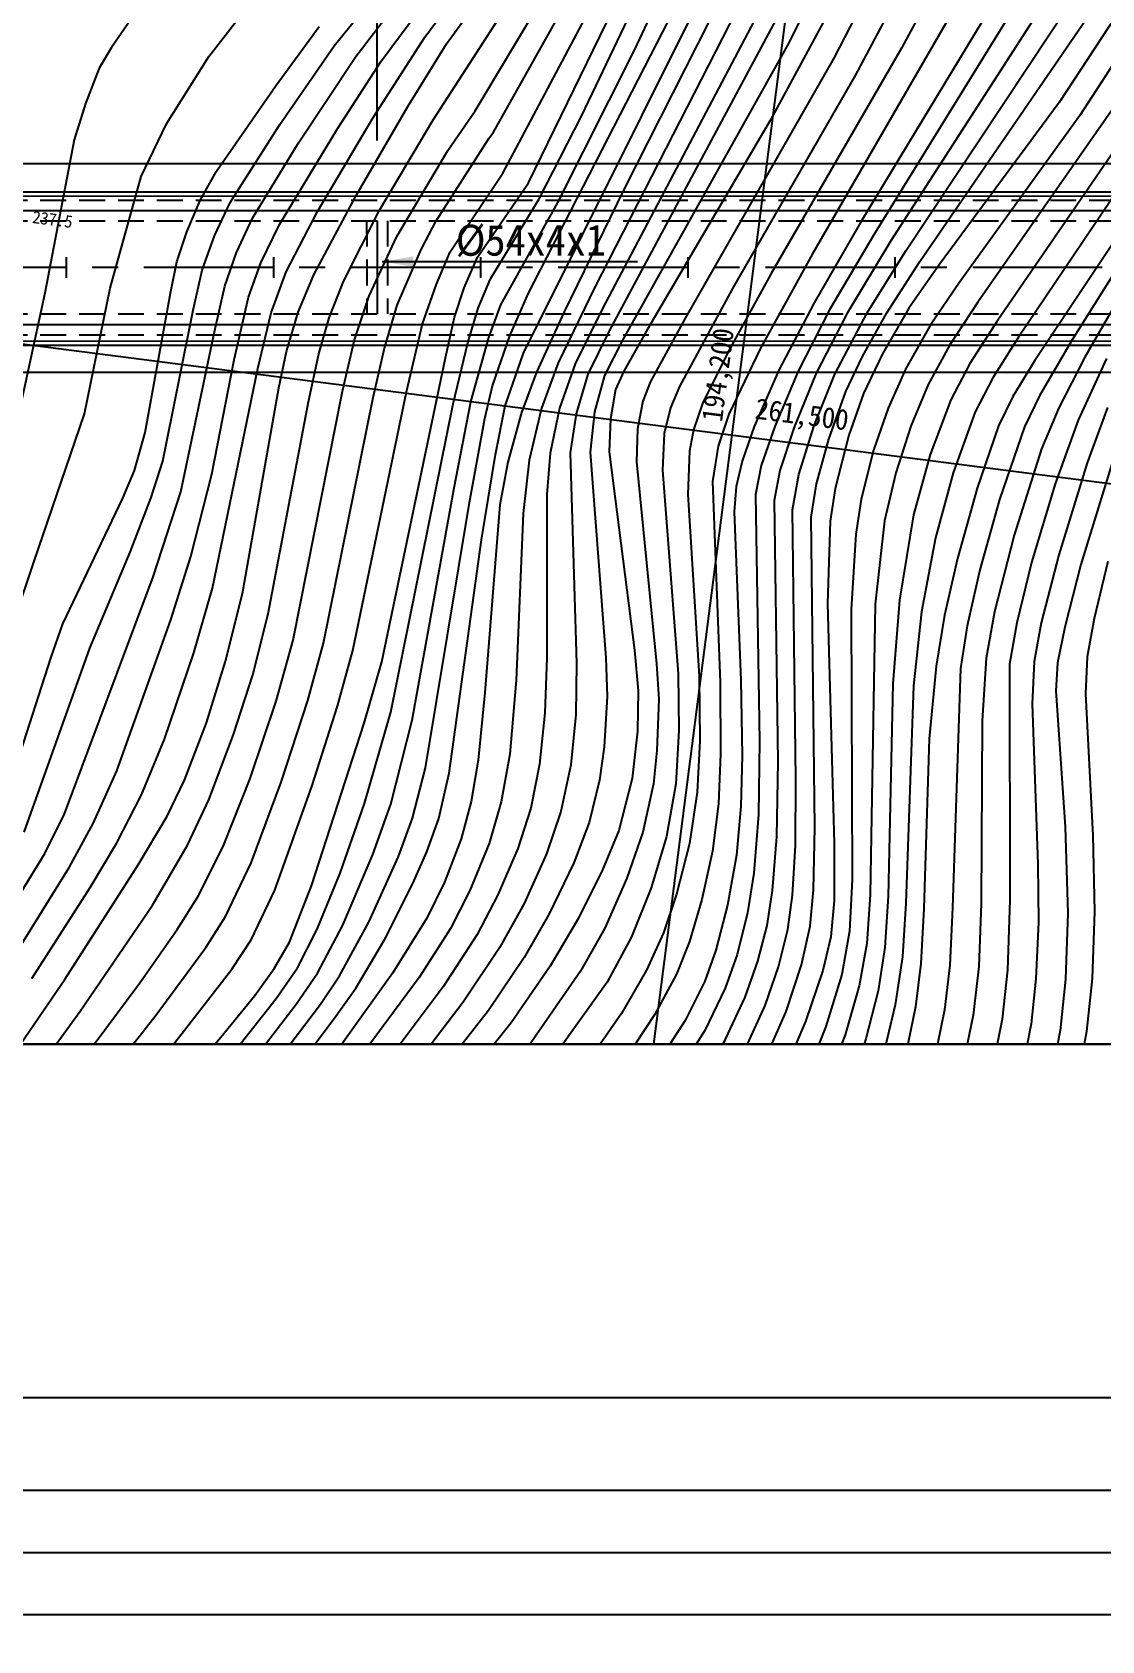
# Model space of a CAD drawing. Header units: millimetres. Extents: x 5094 to 5890, y 1103 to 1807.
# Drawn here: x 5695.9 to 5799.2, y 1338.4 to 1493.7 of the extents above; entities that cross this region are included whole.
import ezdxf
from ezdxf.enums import TextEntityAlignment as Align
from ezdxf.xclip import XClip

# ---------------------------------------------------------------- set-up
doc = ezdxf.new("R2010")
doc.units = ezdxf.units.MM
doc.header["$LTSCALE"] = 10
doc.header["$MEASUREMENT"] = 0
doc.header["$XCLIPFRAME"] = 2
doc.linetypes.add('CENTER', pattern=[2, 1.25, -0.25, 0.25, -0.25])
doc.linetypes.add('HIDDEN', pattern=[0.375, 0.25, -0.125])
for name, color, linetype in [('TT-TABL-LIN1', 4, 'Continuous'), ('TT-TABL-LIN2', 1, 'Continuous'), ('TZ-BASE', 253, 'Continuous'), ('TZ-CABL', 4, 'Continuous')]:
    doc.layers.add(name, color=color, linetype=linetype)
doc.layers.add('TX-PAPR', color=2, linetype='Continuous', plot=False)
doc.styles.add('HANA', font='GulimChe.ttf')
doc.styles.get("Standard").update_dxf_attribs({"font": 'GulimChe.ttf'})
doc.linetypes.add('ZIGZAG', pattern='A,0.0001,-0.2,[131,ltypeshp.shx,S=0.2,R=0,X=-0.2,Y=0],-0.4,[131,ltypeshp.shx,S=0.2,R=180,X=0.2,Y=0],-0.2', length=0.8001)
doc.dimstyles.get("Standard").update_dxf_attribs({"dimtxt": 0.18, "dimasz": 0.18, "dimexe": 0.18, "dimexo": 0.0625, "dimgap": 0.09, "dimtad": 0, "dimtih": 1, "dimtoh": 1, "dimdec": 4, "dimzin": 0, "dimdsep": 46, "dimtxsty": 'Standard', "dimcen": 0.09, "dimadec": 0, "dimazin": 0, "dimtfac": 1, "dimtdec": 4, "dimtofl": 0, "dimtmove": 0, "dimatfit": 3, "dimfxl": 0, "dimtolj": 1, "dimtzin": 0, "dimarcsym": 0})

# ---------------------------------------------------------------- blocks, each defined once
blk = doc.blocks.new('JD-GGKLGFKGFK34FGKL')
at = {"layer": 'TZ-BASE'}
for p, q in [((563.87, -175), (609.2, 177.81)), ((80, 48.6), (700, -31.07)), ((608.57, 29.93, 211), (592.05, 1.32, 211)), ((612.29, 30.13, 210), (596.77, 4.5, 210)), ((614.69, 30.27, 209), (597.96, 3.15, 209)), ((605.24, 29.74, 212), (600.63, 21.15, 212)), ((564.15, -8.27, 221), (582.45, 28.48, 221)), ((564.62, 8.16, 225), (574.29, 28.03, 225)), ((569.75, 14.59, 224), (576.2, 28.13, 224)), ((586.71, 28.72, 219), (571.02, -1.9, 219)), ((591.2, 28.96, 217), (572.42, -6.11, 217)), ((584.48, 28.59, 220), (573.84, 7.53, 220)), ((574.88, 21.03, 223), (578.25, 28.25, 223)), ((593.43, 29.09, 216), (589.59, 21.38, 216)), ((598.12, 28.05, 214), (594.11, 20.19, 214)), ((616.21, 28.35, 208), (599.6, 2.55, 208)), ((545.88, 21.38, 234), (550.16, 26.69, 234)), ((547.94, 20.35, 233), (552.94, 26.85, 233)), ((550.39, 19.92, 232), (555.67, 27, 232)), ((554.61, 22.23, 231), (558.22, 27.14, 231)), ((555.43, 14.26, 229), (563.94, 27.46, 229)), ((556.71, 21.58, 230), (560.84, 27.28, 230)), ((559.49, 15.11, 228), (566.94, 27.62, 228)), ((561.25, 13.06, 227), (569.48, 27.76, 227)), ((563.44, 11.5, 226), (572.14, 27.91, 226)), ((564.62, -2.5, 222), (580.02, 27.46, 222)), ((601.07, 27.82, 213), (596.16, 18.53, 213)), ((601.03, 1.61, 207), (618.14, 27.38, 207)), ((526.87, 24.86, 237), (524.36, 21.23, 237)), ((533.77, 20.35, 236), (538.14, 26.03, 236)), ((587.71, 26.28, 218), (571.72, -4.04, 218)), ((602.41, 0.58, 206), (619.93, 26.15, 206)), ((593.29, 24.05, 215), (587.94, 14.18, 215)), ((621.32, 24.24, 205), (615.86, 15.91, 205)), ((540.21, 17.48, 235), (544.41, 23.25, 235)), ((549.64, 14.47, 231), (554.61, 22.23, 231)), ((524.36, 21.23, 237), (523.19, 19.22, 237)), ((529.69, 13.85, 236), (533.77, 20.35, 236)), ((540.63, 13.79, 234), (545.88, 21.38, 234)), ((542.41, 12.01, 233), (547.94, 20.35, 233)), ((552.97, 15.53, 230), (556.71, 21.58, 230)), ((567.44, 6.27, 223), (574.88, 21.03, 223)), ((589.59, 21.38, 216), (573.71, -7.03, 216)), ((600.63, 21.15, 212), (588.06, -0.6, 212)), ((621.83, 20.8, 204), (617.83, 14.65, 204)), ((523.19, 19.22, 237), (521.86, 15.83, 237)), ((546.21, 13.44, 232), (550.39, 19.92, 232)), ((594.11, 20.19, 214), (579.72, -4.96, 214)), ((534.51, 9.3, 235), (540.21, 17.48, 235)), ((596.16, 18.53, 213), (584.32, -2.05, 213)), ((521.86, 15.83, 237), (520.76, 12.3, 237)), ((547.99, 6.94, 230), (552.97, 15.53, 230)), ((615.86, 15.91, 205), (604.25, 0.24, 205)), ((621.55, 16.04, 203), (608.01, -3.37, 203)), ((544.27, 5.39, 231), (549.64, 14.47, 231)), ((550.23, 5.53, 229), (555.43, 14.26, 229)), ((556.83, 11.3, 228), (559.49, 15.11, 228)), ((565.65, 6.62, 224), (569.75, 14.59, 224)), ((587.94, 14.18, 215), (576.12, -5.96, 215)), ((617.83, 14.65, 204), (606.2, -1.48, 204)), ((623.06, 14.03, 202), (609.87, -5.19, 202)), ((527.23, 8.76, 236), (529.69, 13.85, 236)), ((535.83, 6.26, 234), (540.63, 13.79, 234)), ((540.6, 4.13, 232), (546.21, 13.44, 232)), ((555.72, 4.49, 227), (560.8, 12.44, 227)), ((560.8, 12.44, 227), (561.25, 13.06, 227)), ((625.04, 12.75, 201), (611.93, -6.75, 201)), ((520.76, 12.3, 237), (517.92, -2.5, 237)), ((537.98, 4.76, 233), (542.41, 12.01, 233)), ((551.9, 2.97, 228), (556.83, 11.3, 228)), ((562.14, 9.1, 226), (563.44, 11.5, 226)), ((700, 10), (80, 10)), ((700, 10), (80, 10)), ((626.04, 9.87, 200), (613.51, -9, 200)), ((524.23, -2.02, 236), (527.23, 8.76, 236)), ((532.94, 6.46, 235), (534.51, 9.3, 235)), ((557.05, 1.5, 226), (562.14, 9.1, 226)), ((559.7, 1, 225), (564.62, 8.16, 225)), ((80, 7.3), (700, 7.29)), ((80, 6.9), (700, 6.89)), ((531.64, 3.42, 235), (532.94, 6.46, 235)), ((534.3, 3.06, 234), (535.83, 6.26, 234)), ((543.91, -0.73, 230), (547.99, 6.94, 230)), ((560.96, -1.11, 224), (565.65, 6.62, 224)), ((561.96, -3.6, 223), (567.44, 6.27, 223)), ((573.84, 7.53, 220), (568.05, -4.28, 220)), ((536.43, 1.44, 233), (537.98, 4.76, 233)), ((541.24, -0.42, 231), (544.27, 5.39, 231)), ((546.77, -1.37, 229), (550.23, 5.53, 229)), ((530.68, 0.52, 235), (531.64, 3.42, 235)), ((538.8, 0.43, 232), (540.6, 4.13, 232)), ((554.25, 1.74, 227), (555.72, 4.49, 227)), ((596.77, 4.5, 210), (592.19, -3.41, 210)), ((597.96, 3.15, 209), (593.69, -4.11, 209)), ((623.5, 3.2, 199), (617.1, -6.99, 199)), ((533.13, -0.27, 234), (534.3, 3.06, 234)), ((549.25, -2.75, 228), (551.9, 2.97, 228)), ((551.95, -3.66, 227), (554.25, 1.74, 227)), ((599.6, 2.55, 208), (595.35, -4.5, 208)), ((597.3, -4.4, 207), (601.03, 1.61, 207)), ((520, 1), (520, -1)), ((530.06, -2.49, 235), (530.68, 0.52, 235)), ((535.31, -1.8, 233), (536.43, 1.44, 233)), ((537.61, -2.88, 232), (538.8, 0.43, 232)), ((540, 1), (540, -1)), ((555.73, -1.61, 226), (557.05, 1.5, 226)), ((558.4, -1.97, 225), (559.7, 1, 225)), ((560, 1), (560, -1)), ((580, 1), (580, -1)), ((592.05, 1.32, 211), (586.99, -7.86, 211)), ((599.2, -4.39, 206), (602.41, 0.58, 206)), ((600, 1), (600, -1)), ((604.25, 0.24, 205), (601.32, -3.95, 205)), ((623.72, 0.71, 198), (618.33, -8.67, 198)), ((532.25, -4.12, 234), (533.13, -0.27, 234)), ((539.79, -4.38, 231), (541.24, -0.42, 231)), ((542.38, -4.33, 230), (543.91, -0.73, 230)), ((545.38, -4.88, 229), (546.77, -1.37, 229)), ((559.77, -3.95, 224), (560.96, -1.11, 224)), ((588.06, -0.6, 212), (583.94, -8.09, 212)), ((606.2, -1.48, 204), (603.4, -5.6, 204)), ((517.92, -2.5, 237), (515.47, -13.9, 237)), ((521.77, -14.13, 236), (524.23, -2.02, 236)), ((527.61, -15.95, 235), (530.06, -2.49, 235)), ((534.3, -6.23, 233), (535.31, -1.8, 233)), ((536.21, -8.92, 232), (537.61, -2.88, 232)), ((547.84, -7, 228), (549.25, -2.75, 228)), ((554.4, -5.46, 226), (555.73, -1.61, 226)), ((557.49, -4.81, 225), (558.4, -1.97, 225)), ((562.81, -6.61, 222), (564.62, -2.5, 222)), ((571.02, -1.9, 219), (567.49, -9.22, 219)), ((584.32, -2.05, 213), (579.21, -11.51, 213)), ((529.34, -18.72, 234), (532.25, -4.12, 234)), ((538.48, -9.77, 231), (539.79, -4.38, 231)), ((541.27, -8.12, 230), (542.38, -4.33, 230)), ((550.72, -7.8, 227), (551.95, -3.66, 227)), ((558.77, -7.28, 224), (559.77, -3.95, 224)), ((560.8, -6.78, 223), (561.96, -3.6, 223)), ((568.05, -4.28, 220), (565.4, -10.12, 220)), ((571.72, -4.04, 218), (569.12, -9.31, 218)), ((592.19, -3.41, 210), (588.8, -9.93, 210)), ((593.69, -4.11, 209), (590.64, -10.03, 209)), ((595.35, -4.5, 208), (592.4, -10.21, 208)), ((594.2, -10.31, 207), (597.3, -4.4, 207)), ((596.87, -8.61, 206), (599.2, -4.39, 206)), ((601.32, -3.95, 205), (598.79, -8.36, 205)), ((608.01, -3.37, 203), (605.3, -7.47, 203)), ((544.38, -8.35, 229), (545.38, -4.88, 229)), ((552.84, -12.01, 226), (554.4, -5.46, 226)), ((556.61, -8.72, 225), (557.49, -4.81, 225)), ((572.42, -6.11, 217), (570.34, -10.32, 217)), ((576.12, -5.96, 215), (573.81, -10.03, 215)), ((579.72, -4.96, 214), (576.39, -11.03, 214)), ((603.4, -5.6, 204), (601.04, -9.77, 204)), ((609.87, -5.19, 202), (607.23, -9.29, 202)), ((80, -7.1), (700, -7.11)), ((80, -7.5), (700, -7.51)), ((531.06, -21.68, 233), (534.3, -6.23, 233)), ((546.68, -11.94, 228), (547.84, -7, 228)), ((557.36, -13.17, 224), (558.77, -7.28, 224)), ((559.07, -12.99, 223), (560.8, -6.78, 223)), ((561.15, -11.43, 222), (562.81, -6.61, 222)), ((573.71, -7.03, 216), (571.96, -10.43, 216)), ((605.3, -7.47, 203), (603.19, -11.3, 203)), ((611.93, -6.75, 201), (609.43, -10.67, 201)), ((617.1, -6.99, 199), (613.97, -12.34, 199)), ((534.07, -19.97, 232), (536.21, -8.92, 232)), ((540.53, -11.62, 230), (541.27, -8.12, 230)), ((543.39, -12.98, 229), (544.38, -8.35, 229)), ((549.63, -12.57, 227), (550.72, -7.8, 227)), ((550.48, -38.08, 225), (556.61, -8.72, 225)), ((562.36, -13.36, 221), (564.15, -8.27, 221)), ((567.49, -9.22, 219), (565.89, -13.59, 219)), ((569.12, -9.31, 218), (567.63, -13.6, 218)), ((583.94, -8.09, 212), (581.43, -13.15, 212)), ((586.99, -7.86, 211), (583.96, -14.17, 211)), ((595.27, -11.99, 206), (596.87, -8.61, 206)), ((598.79, -8.36, 205), (596.96, -12.19, 205)), ((607.23, -9.29, 202), (605.38, -12.8, 202)), ((613.51, -9, 200), (611.36, -12.46, 200)), ((618.33, -8.67, 198), (615.8, -13.57, 198)), ((620.42, -8.8, 197), (617.68, -14.75, 197)), ((80, -10.1), (700, -10.11)), ((80, -10.1), (700, -10.11)), ((534.13, -30.98, 231), (538.48, -9.77, 231)), ((565.4, -10.12, 220), (563.94, -14.01, 220)), ((570.34, -10.32, 217), (569.22, -14.15, 217)), ((571.96, -10.43, 216), (570.98, -13.96, 216)), ((573.81, -10.03, 215), (573.02, -11.8, 215)), ((588.8, -9.93, 210), (586.42, -15.35, 210)), ((590.64, -10.03, 209), (588.39, -15.35, 209)), ((592.4, -10.21, 208), (590.27, -15.41, 208)), ((592.19, -15.28, 207), (594.2, -10.31, 207)), ((601.04, -9.77, 204), (599.33, -13.6, 204)), ((609.43, -10.67, 201), (607.73, -13.96, 201)), ((537.01, -31.49, 230), (540.53, -11.62, 230)), ((541.9, -36, 228), (546.68, -11.94, 228)), ((547.68, -36.99, 226), (552.84, -12.01, 226)), ((560.42, -14.58, 222), (561.15, -11.43, 222)), ((573.02, -11.8, 215), (572.53, -14.62, 215)), ((576.39, -11.03, 214), (575.66, -12.92, 214)), ((579.21, -11.51, 213), (578.33, -13.55, 213)), ((593.62, -16.6, 206), (595.27, -11.99, 206)), ((596.96, -12.19, 205), (595.54, -16.21, 205)), ((603.19, -11.3, 203), (601.52, -15.34, 203)), ((613.97, -12.34, 199), (612.51, -15.39, 199)), ((539.49, -33.46, 229), (543.39, -12.98, 229)), ((544.84, -36.29, 227), (549.63, -12.57, 227)), ((551.33, -42.93, 224), (557.36, -13.17, 224)), ((557.45, -21.29, 223), (559.07, -12.99, 223)), ((561.43, -18.07, 221), (562.36, -13.36, 221)), ((565.89, -13.59, 219), (564.68, -18.61, 219)), ((567.63, -13.6, 218), (566.73, -17.94, 218)), ((570.98, -13.96, 216), (570.56, -17.83, 216)), ((575.66, -12.92, 214), (575.14, -15.6, 214)), ((578.33, -13.55, 213), (577.73, -16.04, 213)), ((581.43, -13.15, 212), (580.55, -15.68, 212)), ((599.33, -13.6, 204), (597.93, -17.66, 204)), ((605.38, -12.8, 202), (603.39, -18.08, 202)), ((607.73, -13.96, 201), (605.62, -19.84, 201)), ((611.36, -12.46, 200), (609.98, -15.3, 200)), ((615.8, -13.57, 198), (614.15, -17.53, 198)), ((620.52, -13.54, 196), (618.55, -18.86, 196)), ((516.86, -28.45, 236), (521.77, -14.13, 236)), ((558.92, -22.7, 222), (560.42, -14.58, 222)), ((563.94, -14.01, 220), (562.63, -18.82, 220)), ((569.22, -14.15, 217), (568.65, -17.89, 217)), ((572.53, -14.62, 215), (572.42, -17.8, 215)), ((583.96, -14.17, 211), (582.92, -17.25, 211)), ((586.42, -15.35, 210), (585.24, -18.71, 210)), ((588.39, -15.35, 209), (587.09, -19.12, 209)), ((590.27, -15.41, 208), (588.89, -19.61, 208)), ((590.72, -20.01, 207), (592.19, -15.28, 207)), ((601.52, -15.34, 203), (600.09, -19.82, 203)), ((609.98, -15.3, 200), (607.92, -21.33, 200)), ((612.51, -15.39, 199), (610.09, -22.4, 199)), ((617.68, -14.75, 197), (615.46, -20.91, 197)), ((526.6, -19.61, 235), (527.61, -15.95, 235)), ((575.14, -15.6, 214), (575.06, -18.76, 214)), ((577.73, -16.04, 213), (577.56, -19.57, 213)), ((580.55, -15.68, 212), (580.15, -17.73, 212)), ((592.43, -20.9, 206), (593.62, -16.6, 206)), ((595.54, -16.21, 205), (594.23, -21.35, 205)), ((560.1, -26.29, 221), (561.43, -18.07, 221)), ((564.68, -18.61, 219), (564.12, -23.75, 219)), ((566.73, -17.94, 218), (566.39, -21.93, 218)), ((568.65, -17.89, 217), (569.25, -38.22, 217)), ((570.56, -17.83, 216), (572.08, -37.7, 216)), ((572.42, -17.8, 215), (574.86, -36.94, 215)), ((580.15, -17.73, 212), (580.01, -21.91, 212)), ((582.92, -17.25, 211), (582.4, -20.68, 211)), ((597.93, -17.66, 204), (596.75, -22.38, 204)), ((603.39, -18.08, 202), (601.77, -23.9, 202)), ((614.15, -17.53, 198), (611.5, -25.86, 198)), ((621.34, -17.63, 195), (617.95, -28.69, 195)), ((525.47, -22.27, 235), (526.6, -19.61, 235)), ((528.21, -22.22, 234), (529.34, -18.72, 234)), ((532.03, -27.91, 232), (534.07, -19.97, 232)), ((562.63, -18.82, 220), (561.86, -22.92, 220)), ((575.06, -18.76, 214), (576.99, -38.27, 214)), ((577.56, -19.57, 213), (579.08, -39.24, 213)), ((585.24, -18.71, 210), (584.68, -21.16, 210)), ((587.09, -19.12, 209), (586.52, -21.93, 209)), ((588.89, -19.61, 208), (588.35, -22.5, 208)), ((590.12, -23.41, 207), (590.72, -20.01, 207)), ((600.09, -19.82, 203), (598.98, -24.46, 203)), ((605.62, -19.84, 201), (603.9, -26.1, 201)), ((618.55, -18.86, 196), (615.81, -27.76, 196)), ((528.39, -29.88, 233), (531.06, -21.68, 233)), ((553.4, -43.7, 223), (557.45, -21.29, 223)), ((582.4, -20.68, 211), (583.13, -40.08, 211)), ((584.68, -21.16, 210), (584.47, -23.59, 210)), ((591.92, -24.1, 206), (592.43, -20.9, 206)), ((594.23, -21.35, 205), (593.73, -24.51, 205)), ((607.92, -21.33, 200), (606.02, -28.1, 200)), ((615.46, -20.91, 197), (613.19, -28.48, 197)), ((519.67, -34.4, 235), (525.47, -22.27, 235)), ((526.18, -27.49, 234), (528.21, -22.22, 234)), ((554.69, -48.32, 222), (558.92, -22.7, 222)), ((561.86, -22.92, 220), (560.41, -41.03, 220)), ((566.39, -21.93, 218), (566.39, -37.68, 218)), ((580.01, -21.91, 212), (581.11, -39.5, 212)), ((586.52, -21.93, 209), (586.93, -45.74, 209)), ((588.35, -22.5, 208), (588.68, -47.69, 208)), ((596.75, -22.38, 204), (596.22, -25.74, 204)), ((610.09, -22.4, 199), (608.18, -29.19, 199)), ((564.12, -23.75, 219), (563.43, -39.85, 219)), ((584.47, -23.59, 210), (585.12, -39.86, 210)), ((590.44, -49.41, 207), (590.12, -23.41, 207)), ((592.26, -54.06, 206), (591.92, -24.1, 206)), ((593.73, -24.51, 205), (593.48, -32.46, 205)), ((598.98, -24.46, 203), (598.07, -32.52, 203)), ((601.77, -23.9, 202), (600.43, -32.13, 202)), ((556.97, -48.84, 221), (560.1, -26.29, 221)), ((596.22, -25.74, 204), (595.76, -33.02, 204)), ((603.9, -26.1, 201), (602.57, -33.24, 201)), ((611.5, -25.86, 198), (609.61, -33.24, 198)), ((522.27, -36.77, 234), (526.18, -27.49, 234)), ((530.1, -34.04, 232), (532.03, -27.91, 232)), ((615.81, -27.76, 196), (614.12, -34.32, 196)), ((510.73, -46.76, 236), (516.86, -28.45, 236)), ((606.02, -28.1, 200), (604.77, -33.58, 200)), ((608.18, -29.19, 199), (606.97, -34.59, 199)), ((613.19, -28.48, 197), (611.75, -34.32, 197)), ((617.95, -28.69, 195), (616.39, -34.72, 195)), ((620.53, -28.4, 194), (619.22, -33.91, 194)), ((519.82, -52.76, 233), (528.39, -29.88, 233)), ((532.31, -37.2, 231), (534.13, -30.98, 231)), ((535.37, -38.03, 230), (537.01, -31.49, 230)), ((593.48, -32.46, 205), (594.12, -55.59, 205)), ((598.07, -32.52, 203), (597.6, -60.54, 203)), ((600.43, -32.13, 202), (599.79, -40.2, 202)), ((524.9, -48.61, 232), (530.1, -34.04, 232)), ((538, -39.33, 229), (539.49, -33.46, 229)), ((595.76, -33.02, 204), (595.87, -59.1, 204)), ((602.57, -33.24, 201), (601.8, -40.39, 201)), ((604.77, -33.58, 200), (603.97, -38.5, 200)), ((609.61, -33.24, 198), (608.79, -37.72, 198)), ((619.22, -33.91, 194), (618.55, -37.6, 194)), ((518.55, -37.64, 235), (519.67, -34.4, 235)), ((606.97, -34.59, 199), (606.31, -38.72, 199)), ((611.75, -34.32, 197), (611.05, -38.3, 197)), ((614.12, -34.32, 196), (613.42, -38.05, 196)), ((616.39, -34.72, 195), (615.69, -38.19, 195)), ((515.93, -54.52, 234), (522.27, -36.77, 234)), ((529.49, -45.54, 231), (532.31, -37.2, 231)), ((540.26, -41.89, 228), (541.9, -36, 228)), ((543.33, -41.81, 227), (544.84, -36.29, 227)), ((546.2, -42.36, 226), (547.68, -36.99, 226)), ((574.86, -36.94, 215), (575.22, -40.88, 215)), ((513.45, -53.34, 235), (518.55, -37.64, 235)), ((533.53, -43.97, 230), (535.37, -38.03, 230)), ((548.76, -44, 225), (550.48, -38.08, 225)), ((566.39, -37.68, 218), (566.2, -43, 218)), ((569.25, -38.22, 217), (569.18, -43.18, 217)), ((572.08, -37.7, 216), (572.22, -41.43, 216)), ((576.99, -38.27, 214), (577.19, -41.67, 214)), ((603.97, -38.5, 200), (603.31, -45.51, 200)), ((606.31, -38.72, 199), (605.55, -61.84, 199)), ((608.79, -37.72, 198), (608.4, -43.79, 198)), ((611.05, -38.3, 197), (611.1, -61.1, 197)), ((613.42, -38.05, 196), (613.24, -42.13, 196)), ((615.69, -38.19, 195), (615.53, -40.87, 195)), ((618.55, -37.6, 194), (618.4, -41.18, 194)), ((536.16, -45.09, 229), (538, -39.33, 229)), ((563.43, -39.85, 219), (562.81, -47, 219)), ((579.08, -39.24, 213), (579.14, -44.71, 213)), ((581.11, -39.5, 212), (581.15, -45.7, 212)), ((583.13, -40.08, 211), (583.17, -46.99, 211)), ((585.12, -39.86, 210), (585.25, -47.16, 210)), ((599.79, -40.2, 202), (599.34, -60.71, 202)), ((537.75, -49.35, 228), (540.26, -41.89, 228)), ((540.75, -49.69, 227), (543.33, -41.81, 227)), ((560.41, -41.03, 220), (559.75, -47.56, 220)), ((572.22, -41.43, 216), (571.93, -46.28, 216)), ((575.22, -40.88, 215), (575.13, -44.76, 215)), ((577.19, -41.67, 214), (577, -46.64, 214)), ((601.8, -40.39, 201), (601.06, -61.38, 201)), ((615.53, -40.87, 195), (616.43, -54, 195)), ((618.4, -41.18, 194), (619.1, -54.85, 194)), ((543.73, -50.02, 226), (546.2, -42.36, 226)), ((548.8, -51.76, 224), (551.33, -42.93, 224)), ((566.2, -43, 218), (565.7, -47.96, 218)), ((569.18, -43.18, 217), (568.71, -48.01, 217)), ((613.24, -42.13, 196), (613.8, -57.6, 196)), ((531.43, -49.49, 230), (533.53, -43.97, 230)), ((543.68, -59.72, 225), (548.76, -44, 225)), ((551.32, -51.83, 223), (553.4, -43.7, 223)), ((575.13, -44.76, 215), (574.64, -49.33, 215)), ((579.14, -44.71, 213), (578.84, -49.86, 213)), ((608.4, -43.79, 198), (608.33, -61.42, 198)), ((527.28, -50.92, 231), (529.49, -45.54, 231)), ((533.77, -51.4, 229), (536.16, -45.09, 229)), ((571.93, -46.28, 216), (571.49, -49.5, 216)), ((581.15, -45.7, 212), (580.9, -50.67, 212)), ((586.93, -45.74, 209), (586.84, -52.81, 209)), ((603.31, -45.51, 200), (602.78, -61.89, 200)), ((559.75, -47.56, 220), (559.08, -51.57, 220)), ((562.81, -47, 219), (562, -51.61, 219)), ((565.7, -47.96, 218), (564.84, -52.21, 218)), ((568.71, -48.01, 217), (567.76, -52.52, 217)), ((577, -46.64, 214), (576.69, -49.85, 214)), ((583.17, -46.99, 211), (582.95, -51.78, 211)), ((585.25, -47.16, 210), (585.13, -52.01, 210)), ((588.68, -47.69, 208), (588.57, -54.98, 208)), ((522.61, -53.69, 232), (524.9, -48.61, 232)), ((529.73, -52.99, 230), (531.43, -49.49, 230)), ((535.22, -55.76, 228), (537.75, -49.35, 228)), ((537.84, -57.5, 227), (540.75, -49.69, 227)), ((553.44, -53.18, 222), (554.69, -48.32, 222)), ((555.97, -53.22, 221), (556.97, -48.84, 221)), ((571.49, -49.5, 216), (570.47, -53.59, 216)), ((574.64, -49.33, 215), (573.34, -54.37, 215)), ((590.39, -55.81, 207), (590.44, -49.41, 207)), ((524.9, -55.54, 231), (527.28, -50.92, 231)), ((540.13, -60.13, 226), (543.73, -50.02, 226)), ((576.69, -49.85, 214), (575.66, -54.54, 214)), ((578.84, -49.86, 213), (577.93, -54.95, 213)), ((580.9, -50.67, 212), (580.15, -55.62, 212)), ((80, -52.23), (700, -131.9)), ((517.93, -56.57, 233), (519.82, -52.76, 233)), ((531.72, -55.78, 229), (533.77, -51.4, 229)), ((546.43, -58.49, 224), (548.8, -51.76, 224)), ((549.6, -56.67, 223), (551.32, -51.83, 223)), ((559.08, -51.57, 220), (558.11, -55.17, 220)), ((562, -51.61, 219), (560.82, -55.63, 219)), ((564.84, -52.21, 218), (563.59, -56.09, 218)), ((567.76, -52.52, 217), (566.37, -56.61, 217)), ((582.95, -51.78, 211), (582.38, -56.35, 211)), ((585.13, -52.01, 210), (584.7, -56.74, 210)), ((520.29, -57.93, 232), (522.61, -53.69, 232)), ((526.94, -57.68, 230), (529.73, -52.99, 230)), ((552.06, -56.87, 222), (553.44, -53.18, 222)), ((554.82, -56.44, 221), (555.97, -53.22, 221)), ((570.47, -53.59, 216), (569.01, -57.49, 216)), ((586.84, -52.81, 209), (586.36, -58.48, 209)), ((592.14, -60.1, 206), (592.26, -54.06, 206)), ((616.43, -54, 195), (616.67, -62.34, 195)), ((522.3, -59.88, 231), (524.9, -55.54, 231)), ((528.34, -61.57, 229), (531.72, -55.78, 229)), ((532.79, -60.6, 228), (535.22, -55.76, 228)), ((558.11, -55.17, 220), (556.52, -59.36, 220)), ((560.82, -55.63, 219), (558.97, -60.16, 219)), ((573.34, -54.37, 215), (571.78, -58.17, 215)), ((575.66, -54.54, 214), (574.13, -58.97, 214)), ((577.93, -54.95, 213), (576.47, -59.89, 213)), ((580.15, -55.62, 212), (578.91, -60.51, 212)), ((588.57, -54.98, 208), (588.15, -60.16, 208)), ((590.11, -60.61, 207), (590.39, -55.81, 207)), ((594.12, -55.59, 205), (594.13, -61.12, 205)), ((619.1, -54.85, 194), (619.27, -62.2, 194)), ((513.34, -64.06, 233), (517.93, -56.57, 233)), ((546.7, -63.49, 223), (549.6, -56.67, 223)), ((549.21, -63.2, 222), (552.06, -56.87, 222)), ((553.45, -59.47, 221), (554.82, -56.44, 221)), ((563.59, -56.09, 218), (561.67, -60.56, 218)), ((566.37, -56.61, 217), (564.19, -61.4, 217)), ((582.38, -56.35, 211), (581.37, -61.02, 211)), ((584.7, -56.74, 210), (583.83, -61.58, 210)), ((515.72, -65.3, 232), (520.29, -57.93, 232)), ((519.89, -68.68, 230), (526.94, -57.68, 230)), ((535.39, -62.66, 227), (537.84, -57.5, 227)), ((544.22, -63.9, 224), (546.43, -58.49, 224)), ((569.01, -57.49, 216), (566.6, -62.47, 216)), ((571.78, -58.17, 215), (569.44, -62.82, 215)), ((574.13, -58.97, 214), (571.98, -63.79, 214)), ((586.36, -58.48, 209), (585.76, -62.31, 209)), ((613.8, -57.6, 196), (613.85, -63.21, 196)), ((516.67, -68.66, 231), (522.3, -59.88, 231)), ((537.86, -64.93, 226), (540.13, -60.13, 226)), ((541.56, -65.13, 225), (543.68, -59.72, 225)), ((550.76, -64.84, 221), (553.45, -59.47, 221)), ((556.52, -59.36, 220), (554.82, -62.82, 220)), ((558.97, -60.16, 219), (557.1, -63.81, 219)), ((561.67, -60.56, 218), (559.66, -64.4, 218)), ((576.47, -59.89, 213), (574.57, -64.62, 213)), ((578.91, -60.51, 212), (577.64, -64.26, 212)), ((588.15, -60.16, 208), (587.62, -63.53, 208)), ((591.81, -63.6, 206), (592.14, -60.1, 206)), ((595.87, -59.1, 204), (595.61, -64.09, 204)), ((597.6, -60.54, 203), (597.27, -65.28, 203)), ((521.35, -71.82, 229), (528.34, -61.57, 229)), ((530.71, -63.91, 228), (532.79, -60.6, 228)), ((564.19, -61.4, 217), (561.82, -65.7, 217)), ((581.37, -61.02, 211), (580.17, -65.07, 211)), ((583.83, -61.58, 210), (582.71, -65.92, 210)), ((589.66, -63.91, 207), (590.11, -60.61, 207)), ((594.13, -61.12, 205), (593.81, -64.63, 205)), ((599.34, -60.71, 202), (599.02, -65.65, 202)), ((601.06, -61.38, 201), (600.72, -66.56, 201)), ((602.78, -61.89, 200), (602.49, -67.21, 200)), ((605.55, -61.84, 199), (605.28, -67.35, 199)), ((608.33, -61.42, 198), (608.08, -67.48, 198)), ((611.1, -61.1, 197), (610.87, -67.81, 197)), ((533.47, -65.67, 227), (535.39, -62.66, 227)), ((544.27, -68.14, 223), (546.7, -63.49, 223)), ((546.38, -68.41, 222), (549.21, -63.2, 222)), ((554.82, -62.82, 220), (551.54, -68.1, 220)), ((566.6, -62.47, 216), (564.21, -66.63, 216)), ((569.44, -62.82, 215), (566.72, -67.46, 215)), ((585.76, -62.31, 209), (584.75, -66.32, 209)), ((587.62, -63.53, 208), (586.73, -66.99, 208)), ((590.99, -67.32, 206), (591.81, -63.6, 206)), ((613.85, -63.21, 196), (613.61, -68.69, 196)), ((616.67, -62.34, 195), (616.45, -68.73, 195)), ((619.27, -62.2, 194), (619.04, -68.65, 194)), ((527.09, -69.07, 228), (530.71, -63.91, 228)), ((535.99, -67.75, 226), (537.86, -64.93, 226)), ((540.08, -67.68, 225), (541.56, -65.13, 225)), ((542.32, -67.63, 224), (544.22, -63.9, 224)), ((547.95, -69.58, 221), (550.76, -64.84, 221)), ((557.1, -63.81, 219), (554.08, -68.56, 219)), ((559.66, -64.4, 218), (556.4, -69.46, 218)), ((571.98, -63.79, 214), (569.63, -67.95, 214)), ((574.57, -64.62, 213), (572.22, -69.01, 213)), ((577.64, -64.26, 212), (576.02, -67.85, 212)), ((580.17, -65.07, 211), (578.9, -68.22, 211)), ((588.75, -67.54, 207), (589.66, -63.91, 207)), ((593.81, -64.63, 205), (593.05, -67.89, 205)), ((595.61, -64.09, 204), (594.86, -68.26, 204)), ((528.68, -72.15, 227), (533.47, -65.67, 227)), ((561.82, -65.7, 217), (558.33, -70.94, 217)), ((564.21, -66.63, 216), (560.75, -71.73, 216)), ((582.71, -65.92, 210), (581.65, -68.92, 210)), ((584.75, -66.32, 209), (583.62, -69.58, 209)), ((597.27, -65.28, 203), (596.53, -69.37, 203)), ((599.02, -65.65, 202), (598.37, -69.84, 202)), ((600.72, -66.56, 201), (600.03, -71.18, 201)), ((531.2, -73.94, 226), (535.99, -67.75, 226)), ((538.21, -70.29, 225), (540.08, -67.68, 225)), ((540.28, -70.59, 224), (542.32, -67.63, 224)), ((551.54, -68.1, 220), (540.79, -83.15, 220)), ((542.21, -71.13, 223), (544.27, -68.14, 223)), ((566.72, -67.46, 215), (562.94, -72.94, 215)), ((569.63, -67.95, 214), (564.94, -74.73, 214)), ((576.02, -67.85, 212), (573.59, -72.04, 212)), ((578.9, -68.22, 211), (576.79, -72.15, 211)), ((586.73, -66.99, 208), (585.52, -70.47, 208)), ((587.46, -71.25, 207), (588.75, -67.54, 207)), ((589.48, -71.84, 206), (590.99, -67.32, 206)), ((593.05, -67.89, 205), (591.37, -72.82, 205)), ((594.86, -68.26, 204), (593.32, -73.29, 204)), ((602.49, -67.21, 200), (601.98, -71.39, 200)), ((605.28, -67.35, 199), (604.79, -71.68, 199)), ((608.08, -67.48, 198), (607.56, -72.2, 198)), ((610.87, -67.81, 197), (610.36, -72.58, 197)), ((513.21, -78.49, 230), (519.89, -68.68, 230)), ((518.07, -81.24, 228), (527.09, -69.07, 228)), ((554.08, -68.56, 219), (529.41, -101.84, 219)), ((556.4, -69.46, 218), (533.64, -99.75, 218)), ((544.53, -71.14, 222), (546.38, -68.41, 222)), ((572.22, -69.01, 213), (545.49, -106.53, 213)), ((545.86, -72.51, 221), (547.95, -69.58, 221)), ((581.65, -68.92, 210), (579.74, -72.7, 210)), ((583.62, -69.58, 209), (581.64, -73.68, 209)), ((596.53, -69.37, 203), (595.18, -74.1, 203)), ((598.37, -69.84, 202), (597.19, -74.47, 202)), ((613.61, -68.69, 196), (613.15, -73.03, 196)), ((616.45, -68.73, 195), (615.94, -73.68, 195)), ((619.04, -68.65, 194), (618.48, -73.78, 194)), ((534.92, -74.31, 225), (538.21, -70.29, 225)), ((536.24, -75.71, 224), (540.28, -70.59, 224)), ((558.33, -70.94, 217), (536.67, -99.29, 217)), ((538.03, -76.55, 223), (542.21, -71.13, 223)), ((540.83, -76.06, 222), (544.53, -71.14, 222)), ((585.52, -70.47, 208), (583.36, -75.06, 208)), ((585.44, -75.73, 207), (587.46, -71.25, 207)), ((600.03, -71.18, 201), (598.92, -75.77, 201)), ((601.98, -71.39, 200), (601.06, -75.78, 200)), ((508.35, -98.36, 227), (528.68, -72.15, 227)), ((513.2, -82.99, 229), (521.35, -71.82, 229)), ((536.58, -84.96, 221), (545.86, -72.51, 221)), ((560.75, -71.73, 216), (539.38, -99.26, 216)), ((562.94, -72.94, 215), (542.83, -98.27, 215)), ((573.59, -72.04, 212), (548.51, -108.42, 212)), ((576.79, -72.15, 211), (551.53, -110.33, 211)), ((579.74, -72.7, 210), (555.33, -110.96, 210)), ((587.32, -76.8, 206), (589.48, -71.84, 206)), ((591.37, -72.82, 205), (588.81, -78.81, 205)), ((604.79, -71.68, 199), (603.84, -76.19, 199)), ((607.56, -72.2, 198), (606.61, -76.75, 198)), ((610.36, -72.58, 197), (609.45, -77.04, 197)), ((511.26, -98.93, 226), (531.2, -73.94, 226)), ((514.41, -98.87, 225), (534.92, -74.31, 225)), ((581.64, -73.68, 209), (556.13, -113.81, 209)), ((593.32, -73.29, 204), (590.98, -79.22, 204)), ((595.18, -74.1, 203), (593.06, -79.84, 203)), ((597.19, -74.47, 202), (595.27, -80.11, 202)), ((613.15, -73.03, 196), (612.27, -77.44, 196)), ((615.94, -73.68, 195), (615.2, -77.58, 195)), ((618.48, -73.78, 194), (617.66, -78.08, 194)), ((564.94, -74.73, 214), (545.39, -100.68, 214))]:
    blk.add_line(p, q, dxfattribs=at)
at = {"layer": 'TZ-BASE', "linetype": 'CENTER', "flags": 128}
blk.add_lwpolyline([(700, 0), (80, 0), (0, 0)], dxfattribs=at)
at = {"layer": 'TZ-BASE', "style": 'HANA'}
for s, height, rotation, p in [('237.5', 1.2, 352.6776, (516.69, 4.29, 237.51)), ('194,200', 2, 82.6776, (583.3, -14.98)), ('261,500', 2, 352.6776, (586.41, -14.59))]:
    blk.add_text(s, height=height, rotation=rotation, dxfattribs=at).set_placement(p)
blk = doc.blocks.new('JD-경부고속하선표_190503')
at = {"layer": 'TT-TABL-LIN1'}
blk.add_lwpolyline([(2, 114), (785.58, 114), (785.58, 39), (2, 39)], close=True, dxfattribs=at)
at = {"layer": 'TT-TABL-LIN2'}
for points in [[(785.58, 105), (9.33, 105)], [(785.58, 99), (9.33, 99)], [(785.58, 93), (9.33, 93)]]:
    blk.add_lwpolyline(points, dxfattribs=at)
blk = doc.blocks.new('b')
at = {"layer": 'TZ-BASE', "flags": 128}
blk.add_lwpolyline([(635.3, 380.16), (635.3, 395.86), (647.96, 402.95)], dxfattribs=at)
at = {"layer": 'TZ-BASE'}
blk.add_text('Ø54x4x1', height=3, rotation=0.0518, dxfattribs=at).set_placement((650.15, 370.54), align=Align.MIDDLE)
blk.add_leader([(635.8, 368.47), (660.46, 368.47)], dimstyle='Standard', override={"dimtxt": 3, "dimasz": 3, "dimexe": 2, "dimexo": 3, "dimgap": 1, "dimtad": 0, "dimtih": 0, "dimcen": 1, "dimaunit": 1, "dimadec": 8, "dimtix": 1, "dimtofl": 1, "dimtmove": 2, "dimtvp": 2}, dxfattribs=at)

msp = doc.modelspace()

# ---------------------------------------------------------------- linework, layer by layer
at = {"layer": 'TX-PAPR'}
msp.add_lwpolyline([(5179.19, 1545.96), (5879.19, 1545.96), (5879.19, 1395.96), (5179.19, 1395.96), (5179.19, 1545.96)], dxfattribs=at)
at = {"layer": 'TZ-CABL', "linetype": 'HIDDEN'}
for points in [[(5179.19, 1477.46), (5879.19, 1477.46)], [(5179.19, 1476.46), (5879.19, 1476.46)], [(5179.19, 1475.46), (5879.19, 1475.46)], [(5728.19, 1475.46), (5728.2, 1466.46)], [(5730.19, 1475.46), (5730.2, 1466.46)], [(5179.19, 1466.46), (5879.19, 1466.46)], [(5179.19, 1465.46), (5879.19, 1465.46)], [(5179.19, 1464.46), (5879.19, 1464.46)]]:
    msp.add_lwpolyline(points, dxfattribs=at)
at = {"layer": 'TZ-CABL', "linetype": 'ZIGZAG', "ltscale": 0.5}
for points in [[(5179.19, 1476.46), (5879.19, 1476.46)], [(5729.19, 1475.46), (5729.2, 1466.46)], [(5179.19, 1465.46), (5879.19, 1465.46)]]:
    msp.add_lwpolyline(points, dxfattribs=at)

# ---------------------------------------------------------------- block references
at = {"layer": 'TT-TABL-LIN2'}
msp.add_blockref('JD-경부고속하선표_190503', (5098.11, 1247.87), dxfattribs=at)
at = {"layer": 'TZ-BASE'}
ref = msp.add_blockref('JD-GGKLGFKGFK34FGKL', (5179.19, 1470.96), dxfattribs=at)
XClip(ref).set_block_clipping_path([(-0.0000000001, -75.0000000028), (699.9999999997, 75)])
msp.add_blockref('b', (5093.89, 1103.05), dxfattribs=at)

doc.saveas('drawing.dxf')
